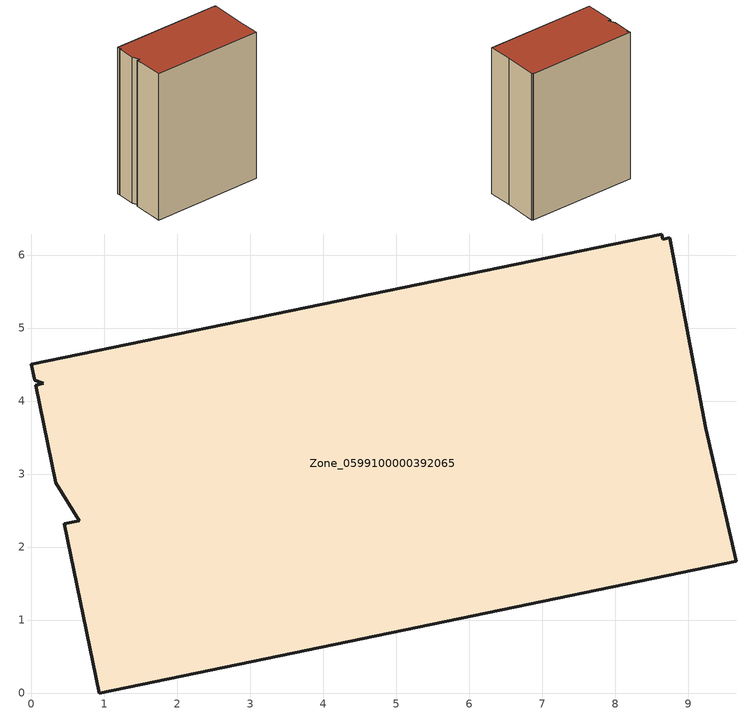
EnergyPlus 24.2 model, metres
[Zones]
Zone_0599100000392065
 floor ground (C_G): 8.75,6.24 9.24,3.63 9.65,1.8 0.93,0 0.45,2.32 0.66,2.36 0.33,2.88 0.06,4.22 0.16,4.24 0.04,4.28 0,4.5 8.63,6.29 8.65,6.21 z0
 wall outside (C_F): 0.93,0 9.65,1.8 9.24,3.63 8.75,6.24 8.65,6.21 8.63,6.29 0,4.5 0.04,4.28 0.16,4.24 0.06,4.22 0.33,2.88 0.66,2.36 0.45,2.32 0.93,0 z0:12.11
 roof outside (C_R): 8.65,6.21 8.63,6.29 0,4.5 0.04,4.28 0.16,4.24 0.06,4.22 0.33,2.88 0.66,2.36 0.45,2.32 0.93,0 9.65,1.8 9.24,3.63 8.75,6.24 z12.11
[BUILDING]
Pand.0599100000392065: North Axis=0; Terrain=City; Loads Convergence Tolerance Value=0.04; Temperature Convergence Tolerance Value=0.4; Solar Distribution=FullExterior; Maximum Number of Warmup Days=25; Minimum Number of Warmup Days=1
[Site:Location]
Rotterdam.The.Hague.AP_ZH_NLD Design_Conditions: Latitude=51.96; Longitude=4.45; Time Zone=1; Elevation=-4.5
[SITE:GROUNDTEMPERATURE:BUILDINGSURFACE]
18, 18, 18, 18, 18, 18, 18, 18, 18, 18, 18, 18
[MATERIAL] Thermal Absorptance=0.9; Solar Absorptance=0.7; Visible Absorptance=0.7
Name | Roughness | Thickness | Conductivity | Density | Specific Heat
G.TI.1992-2005 | MediumSmooth | 0.15 | 0.06 | 540 | 1210
F.TI.1992-2005 | Rough | 0.3 | 0.12 | 1920 | 840
R.TI.1992-2005 | MediumRough | 0.2 | 0.08 | 1500 | 1000
[CONSTRUCTION]
C_G: G.TI.1992-2005
C_F: F.TI.1992-2005
C_R: R.TI.1992-2005
[ZONE]
Zone_0599100000392065: Type=1; Multiplier=1; Ceiling Height=Autocalculate; Volume=Autocalculate; Floor Area=autocalculate; Part of Total Floor Area=Yes
[ZONEINFILTRATION:DESIGNFLOWRATE]
Infil_Zone_0599100000392065: Zone or ZoneList or Space or SpaceList=Zone_0599100000392065; Schedule=AlwaysOn; Design Flow Rate Calculation Method=Flow/Area; Flow Rate per Floor Area=0.0015; Constant Term Coefficient=1; Temperature Term Coefficient=0; Velocity Term Coefficient=0; Velocity Squared Term Coefficient=0
[HVACTEMPLATE:ZONE:IDEALLOADSAIRSYSTEM]
Zone_0599100000392065: Maximum Heating Supply Air Temperature=50; Minimum Cooling Supply Air Temperature=13; Maximum Heating Supply Air Humidity Ratio=0.0156; Minimum Cooling Supply Air Humidity Ratio=0.0077; Heating Limit=NoLimit; Cooling Limit=NoLimit; Dehumidification Control Type=ConstantSensibleHeatRatio; Cooling Sensible Heat Ratio=0.7; Dehumidification Setpoint=60; Humidification Control Type=None; Humidification Setpoint=30; Outdoor Air Method=None; Outdoor Air Flow Rate per Person=0.00944; Outdoor Air Flow Rate per Zone Floor Area=0; Outdoor Air Flow Rate per Zone=0; Demand Controlled Ventilation Type=None; Outdoor Air Economizer Type=NoEconomizer; Heat Recovery Type=None; Sensible Heat Recovery Effectiveness=0.7; Latent Heat Recovery Effectiveness=0.65
[ZONECONTROL:THERMOSTAT]
ThermostatControl_Zone_0599100000392065: Zone or ZoneList=Zone_0599100000392065; Control Type Schedule=DualSetpointControlType; Control 1=Thermostat_Zone_0599100000392065; Temperature Difference Between Cutout And Setpoint=0
[THERMOSTATSETPOINT:DUALSETPOINT]
Thermostat_Zone_0599100000392065: Heating Setpoint Temperature Schedule=HeatingSetpoint_Zone_0599100000392065; Cooling Setpoint Temperature Schedule=CoolingSetpoint_Zone_0599100000392065
[SCHEDULE:COMPACT]
HeatingSetpoint_Zone_0599100000392065: Through: 12/31, For: AllDays, Until: 24:00, 21
CoolingSetpoint_Zone_0599100000392065: Through: 12/31, For: AllDays, Until: 24:00, 24
DualSetpointControlType: Through: 12/31, For: AllDays, Until: 24:00, 4
AlwaysOn: Through: 12/31, For: AllDays, Until: 24:00, 1
